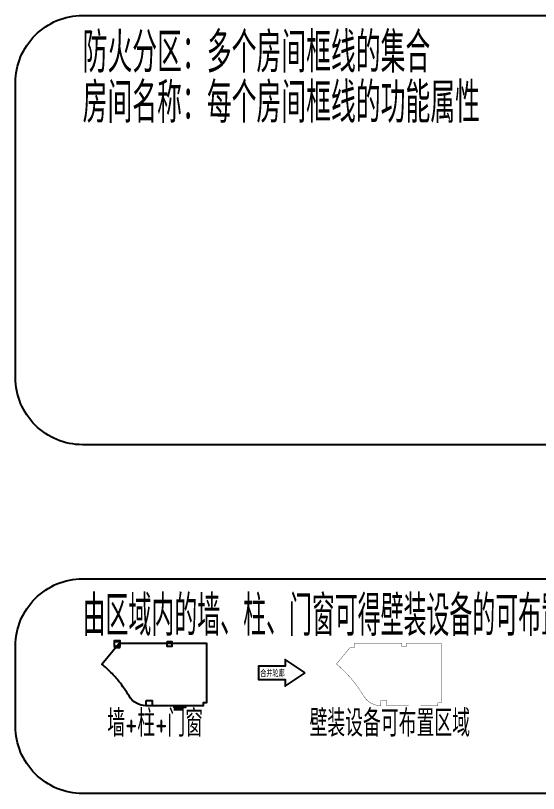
# Model space of a CAD drawing. Header units: millimetres. Extents: x -77018 to 517482, y 303285 to 1564785.
# Drawn here: x 55232 to 133232, y 1009285 to 1125285 of the extents above; entities that cross this region are included whole.
import ezdxf
from ezdxf.enums import TextEntityAlignment as Align

# ---------------------------------------------------------------- set-up
doc = ezdxf.new("R2010")
doc.units = ezdxf.units.MM
doc.header["$LTSCALE"] = 1000
for name, color, linetype in [('E-UNIV-DIAG', 2, 'Continuous'), ('E-UNIV-NOTE', 6, 'Continuous'), ('可布置区域（壁装）', 5, 'Continuous'), ('房间框线', 30, 'Continuous'), ('柱子', 7, 'Continuous'), ('门窗框线', 114, 'Continuous')]:
    doc.layers.add(name, color=color, linetype=linetype)
doc.styles.add('TH-STYLE3', font='tssdeng.shx', dxfattribs={"width": 0.65, "bigfont": 'tssdchn.shx'})

msp = doc.modelspace()

# ---------------------------------------------------------------- linework, layer by layer
at = {"layer": 'E-UNIV-DIAG', "color": 3}
msp.add_lwpolyline([(245232, 1061285), (65232, 1061285, -0.4142136), (55232, 1071285), (55232, 1115285, -0.4142136), (65232, 1125285), (245232, 1125285, -0.4142136), (255232, 1115285), (255232, 1071285, -0.4142136)], format="xyb", close=True, dxfattribs=at)
at = {"layer": 'E-UNIV-DIAG'}
msp.add_lwpolyline([(245232, 1009285), (65232, 1009285, -0.4142136), (55232, 1019285), (55232, 1031285, -0.4142136), (65232, 1041285), (245232, 1041285, -0.4142136), (255232, 1031285), (255232, 1019285, -0.4142136)], format="xyb", close=True, dxfattribs=at)
at = {"layer": 'E-UNIV-NOTE'}
msp.add_lwpolyline([(98445, 1027268), (95445, 1029268), (95445, 1028268), (91476, 1028268), (91476, 1026268), (95445, 1026268), (95445, 1025268), (98445, 1027268)], dxfattribs=at)
at = {"layer": '可布置区域（壁装）', "const_width": 50}
msp.add_lwpolyline([(113852, 1022368), (110632, 1022368), (110632, 1023168), (109732, 1023168), (109732, 1022368), (109729, 1022368, -0.2635596), (107156, 1023826, 0.0349117), (105660, 1025969, 0.0237031), (104463, 1027315, 0.0249509), (103100, 1028576), (105146, 1031068), (105782, 1031068), (105782, 1031718), (112832, 1031718), (112832, 1031218), (113532, 1031218), (113532, 1031718), (118732, 1031718), (118732, 1022818), (118232, 1022818), (118232, 1022368), (115652, 1022368)], format="xyb", dxfattribs=at)
at = {"layer": '房间框线'}
msp.add_lwpolyline([(70680, 1031718), (83732, 1031718), (83732, 1022818), (83232, 1022818), (83232, 1022368), (74729, 1022368, -0.2635596), (72156, 1023826, 0.0349117), (70660, 1025969, 0.0237031), (69463, 1027315, 0.0249509), (68100, 1028576)], format="xyb", close=True, dxfattribs=at)
at = {"layer": '柱子'}
for points in [[(70782, 1031918), (69982, 1031918), (69982, 1032068), (70782, 1032068), (70782, 1031918)], [(69982, 1031918), (70782, 1031918), (70782, 1031218), (69982, 1031218)], [(77832, 1031918), (78532, 1031918), (78532, 1031218), (77832, 1031218)], [(70782, 1031218), (69982, 1031218), (69982, 1031068), (70782, 1031068), (70782, 1031218)], [(74732, 1023168), (75632, 1023168), (75632, 1022368), (74732, 1022368)]]:
    msp.add_lwpolyline(points, close=True, dxfattribs=at)
at = {"layer": '门窗框线'}
msp.add_lwpolyline([(80652, 1022368), (78852, 1022368), (78852, 1022168), (80652, 1022168)], close=True, dxfattribs=at)

# ---------------------------------------------------------------- texts
at = {"layer": 'E-UNIV-NOTE', "style": 'TH-STYLE3'}
for s, width, p in [('防火分区：多个房间框线的集合', 0.65, (65232, 1119785)), ('房间名称：每个房间框线的功能属性', 0.65, (65232, 1112285)), ('由区域内的墙、柱、门窗可得壁装设备的可布置范围，即房间框线内除去门窗、洞线处的墙与柱形成的所有轮廓线：', 0.6, (65232, 1035785))]:
    msp.add_text(s, height=6000, dxfattribs=dict(at, width=width)).set_placement(p, align=Align.MIDDLE_LEFT)
at = {"layer": 'E-UNIV-NOTE', "style": 'TH-STYLE3', "width": 0.7}
for s, height, p in [('合并轮廓', 1000, (93555, 1027268)), ('墙+柱+门窗', 4000, (76055, 1019963)), ('壁装设备可布置区域', 4000, (111055, 1019963))]:
    msp.add_text(s, height=height, dxfattribs=at).set_placement(p, align=Align.MIDDLE)

doc.saveas('drawing.dxf')
